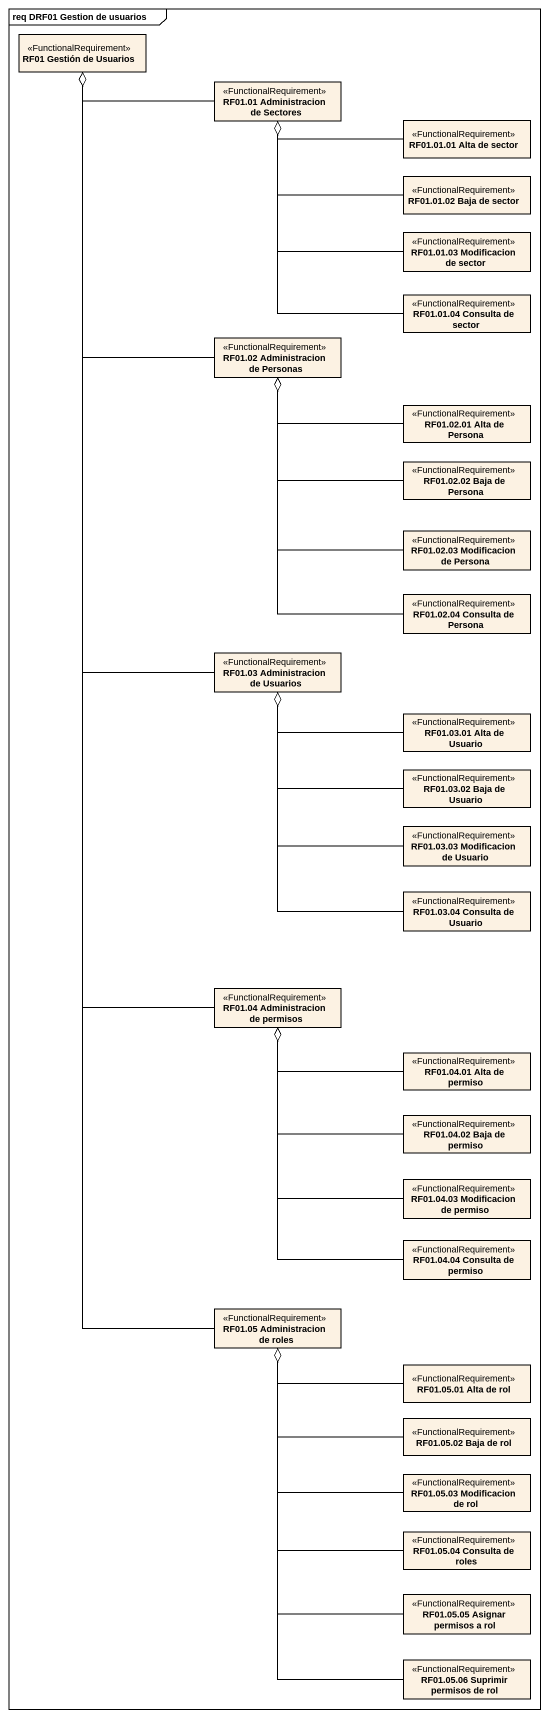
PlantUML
@startuml
mainframe req DRF01 Gestion de usuarios
hide circle
hide empty members
class "RF01 Gestión de Usuarios" as RF01_Gestión_de_Usuarios <<FunctionalRequirement>>
class "RF01.01 Administracion de Sectores" as RF01_01_Administracion_de <<FunctionalRequirement>>
class "RF01.01.01 Alta de sector" as RF01_01_01_Alta_de_sector <<FunctionalRequirement>>
class "RF01.01.02 Baja de sector" as RF01_01_02_Baja_de_sector <<FunctionalRequirement>>
class "RF01.01.03 Modificacion de sector" as RF01_01_03_Modificacion_de <<FunctionalRequirement>>
class "RF01.01.04 Consulta de sector" as RF01_01_04_Consulta_de <<FunctionalRequirement>>
class "RF01.02 Administracion de Personas" as RF01_02_Administracion_de <<FunctionalRequirement>>
class "RF01.02.01 Alta de Persona" as RF01_02_01_Alta_de_Persona <<FunctionalRequirement>>
class "RF01.02.02 Baja de Persona" as RF01_02_02_Baja_de_Persona <<FunctionalRequirement>>
class "RF01.02.03 Modificacion de Persona" as RF01_02_03_Modificacion_de <<FunctionalRequirement>>
class "RF01.02.04 Consulta de Persona" as RF01_02_04_Consulta_de <<FunctionalRequirement>>
class "RF01.03 Administracion de Usuarios" as RF01_03_Administracion_de <<FunctionalRequirement>>
class "RF01.03.01 Alta de Usuario" as RF01_03_01_Alta_de_Usuario <<FunctionalRequirement>>
class "RF01.03.02 Baja de Usuario" as RF01_03_02_Baja_de_Usuario <<FunctionalRequirement>>
class "RF01.03.03 Modificacion de Usuario" as RF01_03_03_Modificacion_de <<FunctionalRequirement>>
class "RF01.03.04 Consulta de Usuario" as RF01_03_04_Consulta_de <<FunctionalRequirement>>
class "RF01.04 Administracion de permisos" as RF01_04_Administracion_de <<FunctionalRequirement>>
class "RF01.04.01 Alta de permiso" as RF01_04_01_Alta_de_permiso <<FunctionalRequirement>>
class "RF01.04.02 Baja de permiso" as RF01_04_02_Baja_de_permiso <<FunctionalRequirement>>
class "RF01.04.03 Modificacion de permiso" as RF01_04_03_Modificacion_de <<FunctionalRequirement>>
class "RF01.04.04 Consulta de permiso" as RF01_04_04_Consulta_de <<FunctionalRequirement>>
class "RF01.05 Administracion de roles" as RF01_05_Administracion_de <<FunctionalRequirement>>
class "RF01.05.01 Alta de rol" as RF01_05_01_Alta_de_rol <<FunctionalRequirement>>
class "RF01.05.02 Baja de rol" as RF01_05_02_Baja_de_rol <<FunctionalRequirement>>
class "RF01.05.03 Modificacion de rol" as RF01_05_03_Modificacion_de <<FunctionalRequirement>>
class "RF01.05.04 Consulta de roles" as RF01_05_04_Consulta_de_roles <<FunctionalRequirement>>
class "RF01.05.05 Asignar permisos a rol" as RF01_05_05_Asignar_permisos <<FunctionalRequirement>>
class "RF01.05.06 Suprimir permisos de rol" as RF01_05_06_Suprimir <<FunctionalRequirement>>
RF01_01_Administracion_de -left-o RF01_Gestión_de_Usuarios
RF01_01_01_Alta_de_sector -left-o RF01_01_Administracion_de
RF01_01_02_Baja_de_sector -left-o RF01_01_Administracion_de
RF01_01_03_Modificacion_de -up-o RF01_01_Administracion_de
RF01_01_04_Consulta_de -up-o RF01_01_Administracion_de
RF01_02_Administracion_de -up-o RF01_Gestión_de_Usuarios
RF01_02_01_Alta_de_Persona -left-o RF01_02_Administracion_de
RF01_02_02_Baja_de_Persona -up-o RF01_02_Administracion_de
RF01_02_03_Modificacion_de -up-o RF01_02_Administracion_de
RF01_02_04_Consulta_de -up-o RF01_02_Administracion_de
RF01_03_Administracion_de -up-o RF01_Gestión_de_Usuarios
RF01_03_01_Alta_de_Usuario -left-o RF01_03_Administracion_de
RF01_03_02_Baja_de_Usuario -up-o RF01_03_Administracion_de
RF01_03_03_Modificacion_de -up-o RF01_03_Administracion_de
RF01_03_04_Consulta_de -up-o RF01_03_Administracion_de
RF01_04_Administracion_de -up-o RF01_Gestión_de_Usuarios
RF01_04_01_Alta_de_permiso -left-o RF01_04_Administracion_de
RF01_04_02_Baja_de_permiso -up-o RF01_04_Administracion_de
RF01_04_03_Modificacion_de -up-o RF01_04_Administracion_de
RF01_04_04_Consulta_de -up-o RF01_04_Administracion_de
RF01_05_Administracion_de -up-o RF01_Gestión_de_Usuarios
RF01_05_01_Alta_de_rol -left-o RF01_05_Administracion_de
RF01_05_02_Baja_de_rol -left-o RF01_05_Administracion_de
RF01_05_03_Modificacion_de -up-o RF01_05_Administracion_de
RF01_05_04_Consulta_de_roles -up-o RF01_05_Administracion_de
RF01_05_05_Asignar_permisos -up-o RF01_05_Administracion_de
RF01_05_06_Suprimir -up-o RF01_05_Administracion_de
@enduml
